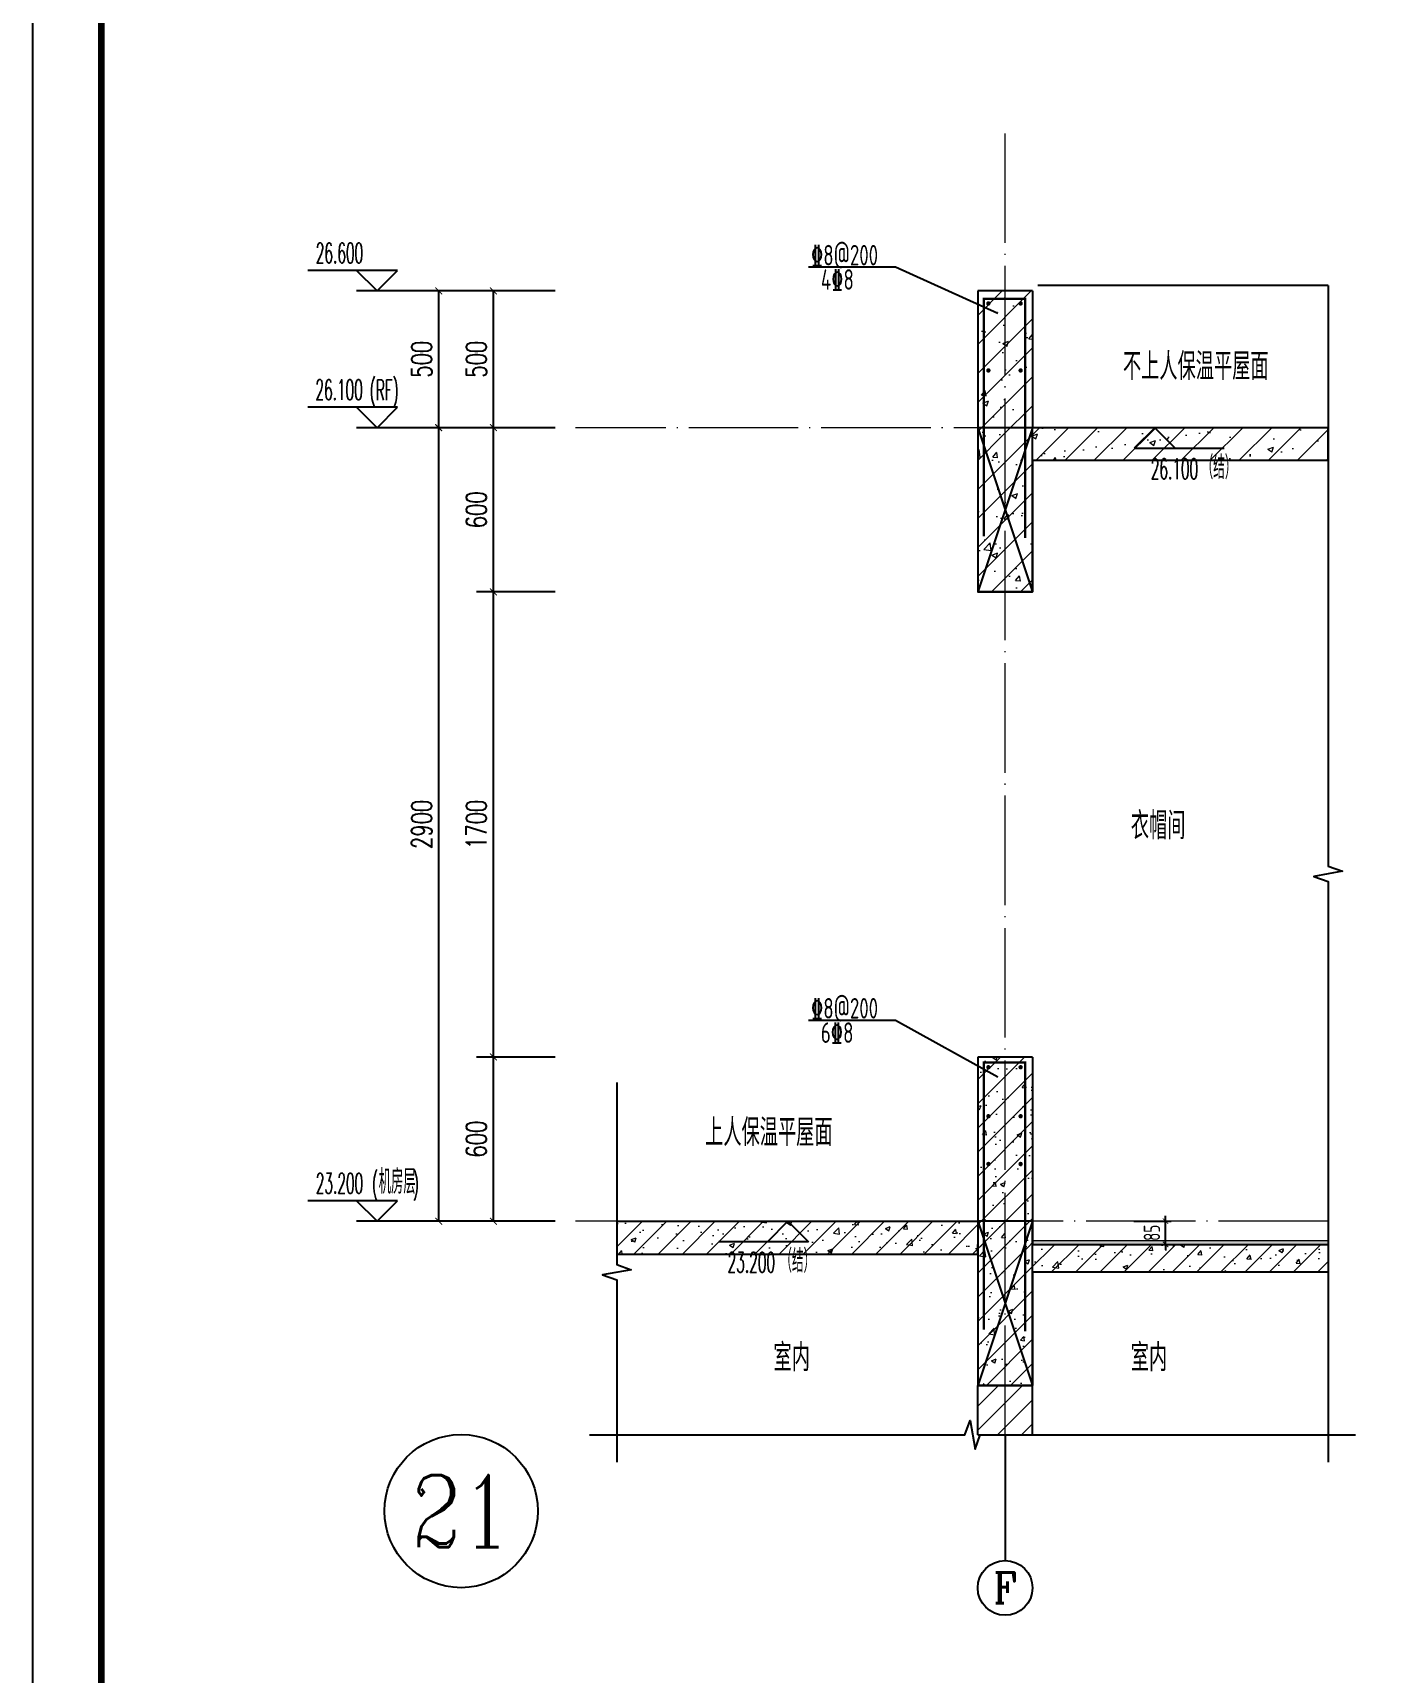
# Model space of a CAD drawing. Extents: x -1307975 to -76406, y -96289 to 379359.
# Drawn here: x -506278 to -501352, y 262180 to 268176 of the extents above; entities that cross this region are included whole.
import ezdxf
from ezdxf.enums import TextEntityAlignment as Align

# ---------------------------------------------------------------- set-up
doc = ezdxf.new("R2010")
doc.units = 0
doc.header["$LTSCALE"] = 1000
doc.linetypes.add('DOTE', pattern=[2.42, 2, -0.2, 0.02, -0.2])
doc.layers.get('0').update_dxf_attribs({"linetype": 'CONTINUOUS'})
doc.layers.get('DEFPOINTS').update_dxf_attribs({"linetype": 'CONTINUOUS'})
for name, color, linetype in [('A-AXIS_TEXT', 7, 'CONTINUOUS'), ('AXIS', 3, 'CONTINUOUS'), ('DIM', 2, 'CONTINUOUS'), ('DIM_ELEV', 3, 'CONTINUOUS'), ('DIM_SYMB', 3, 'CONTINUOUS'), ('PUB_DIM', 3, 'CONTINUOUS'), ('PUB_TEXT', 2, 'CONTINUOUS'), ('REIN', 6, 'CONTINUOUS'), ('S-大样-砼线', 7, 'CONTINUOUS'), ('S-引出线', 40, 'CONTINUOUS'), ('TEXT', 2, 'CONTINUOUS'), ('WALL', 5, 'CONTINUOUS'), ('立面-看线', 251, 'CONTINUOUS')]:
    doc.layers.add(name, color=color, linetype=linetype)
for name, color, linetype, lineweight in [('AXIS_TEXT', 7, 'CONTINUOUS', 20), ('DOTE', 19, 'DOTE', 9), ('PUB_HATCH', 8, 'CONTINUOUS', 9), ('图框', 9, 'CONTINUOUS', 18)]:
    doc.layers.add(name, color=color, linetype=linetype, lineweight=lineweight)
doc.layers.add('yichutu', color=7, linetype='CONTINUOUS', true_color=0xffffff)
doc.styles.add('_TCH_AXIS', font='COMPLEX', dxfattribs={"bigfont": 'GBCBIG'})
doc.styles.add('_TCH_DIM', font='SIMPLEX.shx', dxfattribs={"width": 0.7, "bigfont": 'GBCBIG.shx'})
doc.styles.add('_TCH_DIM_T3', font='SIMPLEX', dxfattribs={"width": 0.705882, "bigfont": 'GBCBIG'})
doc.styles.add('COMPLEX', font='COMPLEX')
doc.styles.add('TSSD_DIMENSION', font='Tssdeng.shx', dxfattribs={"width": 0.7, "bigfont": 'tssdchn.shx'})
doc.styles.add('TSSD_REIN', font='tssdeng.shx', dxfattribs={"width": 0.7, "height": 300, "bigfont": 'tssdchn.shx'})
doc.dimstyles.new('_TCH_ARCH&&25', dxfattribs={"dimtxt": 74.375, "dimasz": 25, "dimexe": 62.5, "dimexo": 75, "dimgap": 25, "dimtad": 1, "dimdec": 0, "dimzin": 0, "dimdsep": 46, "dimtxsty": '_TCH_DIM_T3', "dimblk": 'ARCHTICK', "dimcen": 0.09, "dimclrt": 7, "dimazin": 0, "dimtfac": 1, "dimtdec": 0, "dimtix": 1, "dimtmove": 2, "dimatfit": 3, "dimldrblk": 'ARCHTICK', "dimfxl": 1, "dimtolj": 1, "dimtzin": 0, "dimarcsym": 0})
doc.dimstyles.new('TSSD_20_20', dxfattribs={"dimtxt": 60, "dimasz": 20, "dimexe": 20, "dimexo": 50, "dimgap": 20, "dimtad": 1, "dimdec": 0, "dimzin": 0, "dimdsep": 46, "dimtxsty": 'TSSD_DIMENSION', "dimblk": 'ARCHTICK', "dimblk1": 'ARCHTICK', "dimblk2": 'ARCHTICK', "dimcen": 0, "dimdle": 20, "dimclrt": 7, "dimadec": 0, "dimazin": 0, "dimtfac": 1, "dimtdec": 0, "dimtix": 1, "dimtmove": 2, "dimatfit": 3, "dimfxl": 1, "dimtolj": 1, "dimtzin": 0, "dimarcsym": 0})
pattern_1 = [(45, (-1182008.505, 426623.756), (-44.194174, 44.194174), []), (50, (-1182008.5, 426623.76), (179.315046, -15.688034), [18.75, -206.25]), (355, (-1182008.5, 426623.76), (-34.687833, 188.048033), [15, -165]), (100.4514, (-1181993.56, 426622.45), (144.627345, 172.359886), [15.935047, -175.28553]), (46.1842, (-1182008.5, 426673.76), (266.81026, -41.379754), [28.125, -309.375]), (96.6356, (-1181986.27, 426670.3), (233.66568, 243.52947), [23.90257, -262.92825]), (351.1842, (-1182008.5, 426673.76), (233.66549, 243.52965), [22.5, -247.5]), (21, (-1181983.5, 426661.26), (149.226763, -100.654723), [18.75, -206.25]), (326, (-1181983.5, 426661.26), (60.828833, 181.28751), [15, -165]), (71.4514, (-1181971.07, 426652.87), (210.055657, 80.632624), [15.935047, -175.28553]), (37.5, (-1182008.505, 426623.756), (3.039964, 83.2234635), [0, -163, 0, -167.5, 0, -165.625]), (7.5, (-1182008.505, 426623.76), (65.767384, 98.602928), [0, -95.5, 0, -159.25, 0, -63.125]), (327.5, (-1182064.255, 426623.756), (133.455609, -5.638718), [0, -62.5, 0, -195, 0, -258.75]), (317.5, (-1182089.25, 426623.76), (145.796542, 25.026246), [0, -81.25, 0, -129.5, 0, -183.75])]
pattern_2 = [(45, (-1182008.505, 426623.76), (-53.0330086, 53.0330086), []), (50, (-1182008.5, 426623.76), (215.178055, -18.82564), [22.5, -247.5]), (355, (-1182008.5, 426623.76), (-41.6254, 225.65764), [18, -198]), (100.4514, (-1181990.57, 426622.19), (173.552815, 206.83186), [19.12206, -210.342634]), (46.1842, (-1182008.5, 426683.76), (320.17231, -49.6557), [33.75, -371.25]), (96.6356, (-1181981.82, 426679.62), (280.39881, 292.23536), [28.68309, -315.5139]), (351.1842, (-1182008.5, 426683.76), (280.39858, 292.23558), [27, -297]), (21, (-1181978.5, 426668.76), (179.072116, -120.785667), [22.5, -247.5]), (326, (-1181978.5, 426668.76), (72.9946, 217.545014), [18, -198]), (71.4514, (-1181963.58, 426658.7), (252.06679, 96.75915), [19.12206, -210.342634]), (37.5, (-1182008.505, 426623.76), (3.647957, 99.868156), [0, -195.6, 0, -201, 0, -198.75]), (7.5, (-1182008.5, 426623.76), (78.920861, 118.323514), [0, -114.6, 0, -191.1, 0, -75.75]), (327.5, (-1182075.405, 426623.76), (160.146731, -6.7664615), [0, -75, 0, -234, 0, -310.5]), (317.5, (-1182105.4, 426623.76), (174.95585, 30.031495), [0, -97.5, 0, -155.4, 0, -220.5])]

# ---------------------------------------------------------------- blocks, each defined once
blk = doc.blocks.new('GFDDDDRG')
at = {"layer": '图框'}
blk.add_lwpolyline([(923310, -107437), (923310, -159999), (893610, -159999), (893610, -107437)], close=True, dxfattribs=at)
blk.add_lwpolyline([(923310, -107437), (923310, -159999), (893610, -159999), (893610, -107437)], close=True, dxfattribs=at)
at = {"layer": '图框', "const_width": 50}
blk.add_lwpolyline([(894110, -159499), (922810, -159499), (922810, -108687), (894110, -108687)], close=True, dxfattribs=at)
blk = doc.blocks.new('yct-1051-594-26275-14850-25-1002.0')
at = {"layer": 'yichutu', "color": 7, "true_color": 0xffffff}
blk.add_lwpolyline([(0, 0), (0, 14850), (26275, 14850), (26275, 0)], close=True, dxfattribs=at)
blk = doc.blocks.new('_ArchTick')
at = {"color": 0, "linetype": 'ByBlock', "const_width": 0.15}
blk.add_lwpolyline([(-0.5, -0.5), (0.5, 0.5)], dxfattribs=at)
blk = doc.blocks.new('*D2372')
at = {"layer": 'DEFPOINTS', "color": 0, "transparency": 16777216}
for p in [(-502305.4, 263832.3), (-502139.4, 263832.3), (-502305.4, 263747.3)]:
    blk.add_point(p, dxfattribs=at)
at = {"layer": 'DIM', "color": 0, "lineweight": -2, "transparency": 16777216}
for p, q in [((-502139.4, 263832.3), (-502139.4, 263852.3)), ((-502255.4, 263832.3), (-502119.4, 263832.3)), ((-502139.4, 263747.3), (-502139.4, 263832.3)), ((-502255.4, 263747.3), (-502119.4, 263747.3)), ((-502139.4, 263747.3), (-502139.4, 263727.3))]:
    blk.add_line(p, q, dxfattribs=at)
at = {"layer": 'DIM', "color": 0, "lineweight": -2, "transparency": 16777216, "xscale": 20, "yscale": 20, "zscale": 20}
for p, rotation in [((-502139.4, 263832.3), 270), ((-502139.4, 263747.3), 90)]:
    blk.add_blockref('_ArchTick', p, dxfattribs=dict(at, rotation=rotation))
at = {"layer": 'DIM', "color": 7, "transparency": 16777216, "insert": (-502189.4, 263789.8), "char_height": 60, "attachment_point": 5, "rotation": 90, "style": 'TSSD_DIMENSION'}
blk.add_mtext('\\A1;85', dxfattribs=at)
blk = doc.blocks.new('*D2373')
at = {"layer": 'DEFPOINTS', "color": 0, "transparency": 16777216}
for p in [(-504595, 264432.3), (-504295, 264432.3), (-504295, 263832.3)]:
    blk.add_point(p, dxfattribs=at)
at = {"layer": 'PUB_DIM', "color": 0, "lineweight": -2, "transparency": 16777216}
for p, q in [((-504370, 264432.3), (-504657.5, 264432.3)), ((-504595, 263832.3), (-504595, 264432.3)), ((-504370, 263832.3), (-504657.5, 263832.3))]:
    blk.add_line(p, q, dxfattribs=at)
at = {"layer": 'PUB_DIM', "color": 0, "lineweight": -2, "transparency": 16777216, "xscale": 25, "yscale": 25, "zscale": 25}
for p, rotation in [((-504595, 264432.3), 90), ((-504595, 263832.3), 270)]:
    blk.add_blockref('_ArchTick', p, dxfattribs=dict(at, rotation=rotation))
at = {"layer": 'PUB_DIM', "color": 7, "transparency": 16777216, "insert": (-504657.2, 264132.3), "char_height": 74.38, "attachment_point": 5, "rotation": 90, "style": '_TCH_DIM_T3'}
blk.add_mtext('\\A1;600', dxfattribs=at)
blk = doc.blocks.new('*D2374')
at = {"layer": 'DEFPOINTS', "color": 0, "transparency": 16777216}
for p in [(-504595, 266132.3), (-504295, 266132.3), (-504295, 264432.3)]:
    blk.add_point(p, dxfattribs=at)
at = {"layer": 'PUB_DIM', "color": 0, "lineweight": -2, "transparency": 16777216}
for p, q in [((-504370, 266132.3), (-504657.5, 266132.3)), ((-504595, 264432.3), (-504595, 266132.3)), ((-504370, 264432.3), (-504657.5, 264432.3))]:
    blk.add_line(p, q, dxfattribs=at)
at = {"layer": 'PUB_DIM', "color": 0, "lineweight": -2, "transparency": 16777216, "xscale": 25, "yscale": 25, "zscale": 25}
for p, rotation in [((-504595, 266132.3), 90), ((-504595, 264432.3), 270)]:
    blk.add_blockref('_ArchTick', p, dxfattribs=dict(at, rotation=rotation))
at = {"layer": 'PUB_DIM', "color": 7, "transparency": 16777216, "insert": (-504657.2, 265282.3), "char_height": 74.38, "attachment_point": 5, "rotation": 90, "style": '_TCH_DIM_T3'}
blk.add_mtext('\\A1;1700', dxfattribs=at)
blk = doc.blocks.new('*D2375')
at = {"layer": 'DEFPOINTS', "color": 0, "transparency": 16777216}
for p in [(-504595, 266732.3), (-504295, 266732.3), (-504295, 266132.3)]:
    blk.add_point(p, dxfattribs=at)
at = {"layer": 'PUB_DIM', "color": 0, "lineweight": -2, "transparency": 16777216}
for p, q in [((-504370, 266732.3), (-504657.5, 266732.3)), ((-504595, 266132.3), (-504595, 266732.3)), ((-504370, 266132.3), (-504657.5, 266132.3))]:
    blk.add_line(p, q, dxfattribs=at)
at = {"layer": 'PUB_DIM', "color": 0, "lineweight": -2, "transparency": 16777216, "xscale": 25, "yscale": 25, "zscale": 25}
for p, rotation in [((-504595, 266732.3), 90), ((-504595, 266132.3), 270)]:
    blk.add_blockref('_ArchTick', p, dxfattribs=dict(at, rotation=rotation))
at = {"layer": 'PUB_DIM', "color": 7, "transparency": 16777216, "insert": (-504657.2, 266432.3), "char_height": 74.38, "attachment_point": 5, "rotation": 90, "style": '_TCH_DIM_T3'}
blk.add_mtext('\\A1;600', dxfattribs=at)
blk = doc.blocks.new('*D2376')
at = {"layer": 'DEFPOINTS', "color": 0, "transparency": 16777216}
for p in [(-504595, 267232.3), (-504295, 267232.3), (-504295, 266732.3)]:
    blk.add_point(p, dxfattribs=at)
at = {"layer": 'PUB_DIM', "color": 0, "lineweight": -2, "transparency": 16777216}
for p, q in [((-504370, 267232.3), (-504657.5, 267232.3)), ((-504595, 266732.3), (-504595, 267232.3)), ((-504370, 266732.3), (-504657.5, 266732.3))]:
    blk.add_line(p, q, dxfattribs=at)
at = {"layer": 'PUB_DIM', "color": 0, "lineweight": -2, "transparency": 16777216, "xscale": 25, "yscale": 25, "zscale": 25}
for p, rotation in [((-504595, 267232.3), 90), ((-504595, 266732.3), 270)]:
    blk.add_blockref('_ArchTick', p, dxfattribs=dict(at, rotation=rotation))
at = {"layer": 'PUB_DIM', "color": 7, "transparency": 16777216, "insert": (-504657.2, 266982.3), "char_height": 74.38, "attachment_point": 5, "rotation": 90, "style": '_TCH_DIM_T3'}
blk.add_mtext('\\A1;500', dxfattribs=at)
blk = doc.blocks.new('*D2377')
at = {"layer": 'DEFPOINTS', "color": 0, "transparency": 16777216}
for p in [(-504795, 266732.3), (-504295, 266732.3), (-504295, 263832.3)]:
    blk.add_point(p, dxfattribs=at)
at = {"layer": 'PUB_DIM', "color": 0, "lineweight": -2, "transparency": 16777216}
for p, q in [((-504370, 266732.3), (-504857.5, 266732.3)), ((-504795, 263832.3), (-504795, 266732.3)), ((-504370, 263832.3), (-504857.5, 263832.3))]:
    blk.add_line(p, q, dxfattribs=at)
at = {"layer": 'PUB_DIM', "color": 0, "lineweight": -2, "transparency": 16777216, "xscale": 25, "yscale": 25, "zscale": 25}
for p, rotation in [((-504795, 266732.3), 90), ((-504795, 263832.3), 270)]:
    blk.add_blockref('_ArchTick', p, dxfattribs=dict(at, rotation=rotation))
at = {"layer": 'PUB_DIM', "color": 7, "transparency": 16777216, "insert": (-504857.2, 265282.3), "char_height": 74.38, "attachment_point": 5, "rotation": 90, "style": '_TCH_DIM_T3'}
blk.add_mtext('\\A1;2900', dxfattribs=at)
blk = doc.blocks.new('*D2378')
at = {"layer": 'DEFPOINTS', "color": 0, "transparency": 16777216}
for p in [(-504795, 267232.3), (-504295, 267232.3), (-504295, 266732.3)]:
    blk.add_point(p, dxfattribs=at)
at = {"layer": 'PUB_DIM', "color": 0, "lineweight": -2, "transparency": 16777216}
for p, q in [((-504370, 267232.3), (-504857.5, 267232.3)), ((-504795, 266732.3), (-504795, 267232.3)), ((-504370, 266732.3), (-504857.5, 266732.3))]:
    blk.add_line(p, q, dxfattribs=at)
at = {"layer": 'PUB_DIM', "color": 0, "lineweight": -2, "transparency": 16777216, "xscale": 25, "yscale": 25, "zscale": 25}
for p, rotation in [((-504795, 267232.3), 90), ((-504795, 266732.3), 270)]:
    blk.add_blockref('_ArchTick', p, dxfattribs=dict(at, rotation=rotation))
at = {"layer": 'PUB_DIM', "color": 7, "transparency": 16777216, "insert": (-504857.2, 266982.3), "char_height": 74.38, "attachment_point": 5, "rotation": 90, "style": '_TCH_DIM_T3'}
blk.add_mtext('\\A1;500', dxfattribs=at)
blk = doc.blocks.new('_AXISO')
blk.add_circle((0, 0), 0.5)
at = {"layer": 'A-AXIS_TEXT', "style": 'COMPLEX', "width": 1.041667}
blk.add_attdef('A', text='', height=0.56, dxfattribs=at).set_placement((-0.25, -0.28), (0.25, -0.28), align=Align.FIT)

msp = doc.modelspace()

# ---------------------------------------------------------------- hatches: boundary and pattern name
at = {"layer": 'PUB_HATCH'}
h = msp.add_hatch(dxfattribs=at)
h.set_pattern_fill('钢筋混凝土', color=256, scale=30, style=0)
h.set_pattern_definition(pattern_2)
h.paths.add_polyline_path([(-502825.52, 267232.31), (-502825.52, 266732.31), (-502692.18, 266692.3), (-502625.52, 266732.3), (-502625.52, 267232.31)])
h = msp.add_hatch(dxfattribs=at)
h.set_pattern_fill('钢筋混凝土', color=256, scale=30, style=0)
h.set_pattern_definition(pattern_2)
h.paths.add_polyline_path([(-502692.18, 266692.3), (-502825.52, 266732.31), (-502825.52, 266132.31), (-502625.52, 266132.31), (-502625.52, 266612.3)])
h = msp.add_hatch(dxfattribs=at)
h.set_pattern_fill('钢筋混凝土', color=256, scale=30, style=0)
h.set_pattern_definition(pattern_2)
h.paths.add_polyline_path([(-501545.52, 266732.3), (-502625.52, 266732.3), (-502692.18, 266692.3), (-502625.52, 266612.3), (-501545.52, 266612.3)])
h = msp.add_hatch(dxfattribs=at)
h.set_pattern_fill('钢筋混凝土', color=256, scale=25, style=0)
h.set_pattern_definition(pattern_1)
h.paths.add_polyline_path([(-502825.52, 264432.31), (-502825.52, 263832.31), (-502758.85, 263792.31), (-502625.52, 263832.31), (-502625.52, 264432.31)])
h = msp.add_hatch(dxfattribs=at)
h.set_pattern_fill('钢筋混凝土', color=256, scale=25, style=0)
h.set_pattern_definition(pattern_1)
h.paths.add_polyline_path([(-504143.8, 263712.31), (-502825.52, 263712.31), (-502758.85, 263792.31), (-502825.52, 263832.31), (-504143.8, 263832.31)])
h = msp.add_hatch(dxfattribs=at)
h.set_pattern_fill('钢筋混凝土', color=256, scale=25, style=0)
h.set_pattern_definition(pattern_1)
h.paths.add_polyline_path([(-502758.85, 263792.31), (-502825.52, 263712.31), (-502825.52, 263747.31), (-502692.18, 263713.97), (-502625.52, 263747.31), (-502625.52, 263832.31)])
h = msp.add_hatch(dxfattribs=at)
h.set_pattern_fill('钢筋混凝土', color=256, scale=25, style=0)
h.set_pattern_definition(pattern_1)
h.paths.add_polyline_path([(-502692.18, 263713.97), (-502825.52, 263747.31), (-502825.52, 263232.31), (-502625.52, 263232.31), (-502625.52, 263647.31)])
h = msp.add_hatch(dxfattribs=at)
h.set_pattern_fill('钢筋混凝土', color=256, scale=25, style=0)
h.set_pattern_definition(pattern_1)
h.paths.add_polyline_path([(-502692.18, 263713.97), (-502625.52, 263647.31), (-501545.52, 263647.31), (-501545.52, 263747.31), (-502625.52, 263747.31)])
h = msp.add_hatch(dxfattribs=at)
h.set_pattern_fill('普通砖', color=256, scale=25, style=0)
h.set_pattern_definition([(45, (-1182008.505, 426668.634), (-44.1941915, 44.1941915), [])])
h.paths.add_polyline_path([(-502625.51, 263051.55), (-502625.51, 263232.31), (-502825.51, 263232.31), (-502825.51, 263051.55)])
at = {"layer": '立面-看线'}
h = msp.add_hatch(dxfattribs=at)
h.set_pattern_fill('HONEY', color=256, scale=7)
h.set_pattern_definition([(0, (-1303974.786, -121614.646), (16.66875, 9.623705), [11.1125, -22.225]), (120, (-1303974.786, -121614.646), (-16.66874801, 9.62370845), [11.1125, -22.225]), (60, (-1303974.786, -121614.646), (1.99e-06, 19.24741345), [-22.225, 11.1125])])
h.paths.add_polyline_path([(-501545.52, 263747.31), (-501545.52, 263762.31), (-502625.52, 263762.31), (-502625.52, 263747.31)])

# ---------------------------------------------------------------- linework, layer by layer
at = {"color": 251, "true_color": 0x636466}
msp.add_line((-501545.52, 267252.42), (-502605.52, 267252.31), dxfattribs=at)
at = {"layer": 'AXIS'}
msp.add_line((-502725.49, 263051.55), (-502725.49, 262592.15), dxfattribs=at)
at = {"layer": 'AXIS', "color": 6}
msp.add_circle((-504712.97, 262772.93), 280, dxfattribs=at)
at = {"layer": 'DIM_ELEV'}
for p, q in [((-504944.99, 267307.31), (-505272.99, 267307.31)), ((-505019.99, 267232.31), (-505094.99, 267307.31)), ((-505019.99, 267232.31), (-504944.99, 267307.31)), ((-504594.99, 267232.31), (-505094.99, 267232.31)), ((-504944.99, 266807.31), (-505272.99, 266807.31)), ((-505019.99, 266732.31), (-505094.99, 266807.31)), ((-505019.99, 266732.31), (-504944.99, 266807.31)), ((-504594.99, 266732.31), (-505094.99, 266732.31)), ((-504944.99, 263907.31), (-505272.99, 263907.31)), ((-505019.99, 263832.31), (-505094.99, 263907.31)), ((-505019.99, 263832.31), (-504944.99, 263907.31)), ((-504594.99, 263832.31), (-505094.99, 263832.31))]:
    msp.add_line(p, q, dxfattribs=at)
at = {"layer": 'DIM_ELEV', "color": 3}
for p, q in [((-502178.8, 266732.31), (-502253.8, 266657.31)), ((-502178.8, 266732.31), (-502103.8, 266657.31)), ((-502253.8, 266657.31), (-501925.8, 266657.31)), ((-503518.97, 263832.31), (-503593.97, 263757.31)), ((-503518.97, 263832.31), (-503443.97, 263757.31)), ((-503443.97, 263757.31), (-503771.97, 263757.31))]:
    msp.add_line(p, q, dxfattribs=at)
at = {"layer": 'DIM_SYMB'}
for points in [[(-501545.51, 267252.42), (-501545.52, 265130.11), (-501493.02, 265111), (-501598.02, 265092.48), (-501545.52, 265073.86), (-501545.52, 262951.55)], [(-504143.8, 264339.56), (-504143.8, 263673.68), (-504091.3, 263654.57), (-504196.3, 263636.06), (-504143.8, 263617.43), (-504143.8, 262951.55)], [(-504243.8, 263051.55), (-502872.78, 263051.55), (-502853.67, 263104.05), (-502835.16, 262999.05), (-502816.53, 263051.55), (-501445.52, 263051.55)]]:
    msp.add_lwpolyline(points, dxfattribs=at)
at = {"layer": 'DOTE', "color": 1, "linetype": 'DOTE', "ltscale": 0.2}
for p, q in [((-502725.52, 263051.55), (-502725.52, 267832.31)), ((-501545.52, 266732.31), (-504294.99, 266732.31)), ((-501545.52, 263832.31), (-504294.99, 263832.31))]:
    msp.add_line(p, q, dxfattribs=at)
at = {"layer": 'PUB_HATCH', "color": 215, "true_color": 0xa953a0}
msp.add_line((-502625.52, 263762.31), (-501545.52, 263762.31), dxfattribs=at)
at = {"layer": 'REIN', "const_width": 9}
for points in [[(-502803.32, 266335.36), (-502803.32, 267203.57), (-502652.22, 267203.57), (-502652.22, 266329.76)], [(-502803.32, 263435.37), (-502803.32, 264412.26), (-502652.22, 264412.26), (-502652.22, 263429.77)]]:
    msp.add_lwpolyline(points, dxfattribs=at)
at = {"layer": 'REIN', "const_width": 8}
for points in [[(-502790.59, 267186.29, 1), (-502782.59, 267186.29, 1)], [(-502672.86, 267186.29, 1), (-502664.86, 267186.29, 1)], [(-502790.59, 266941.41, 1), (-502782.59, 266941.41, 1)], [(-502672.86, 266941.41, 1), (-502664.86, 266941.41, 1)], [(-502790.59, 264394.99, 1), (-502782.59, 264394.99, 1)], [(-502672.86, 264394.99, 1), (-502664.86, 264394.99, 1)], [(-502790.59, 264215.84, 1), (-502782.59, 264215.84, 1)], [(-502672.86, 264215.84, 1), (-502664.86, 264215.84, 1)], [(-502790.59, 264041.42, 1), (-502782.59, 264041.42, 1)], [(-502672.86, 264041.42, 1), (-502664.86, 264041.42, 1)]]:
    msp.add_lwpolyline(points, format="xyb", close=True, dxfattribs=at)
at = {"layer": 'S-大样-砼线'}
for p, q in [((-502825.52, 266732.3), (-502625.52, 266132.31)), ((-502625.52, 266732.3), (-502825.52, 266132.31)), ((-502825.52, 263832.31), (-502625.51, 263232.31)), ((-502625.51, 263832.31), (-502825.51, 263232.31))]:
    msp.add_line(p, q, dxfattribs=at)
for points in [[(-502625.52, 266732.3), (-502825.52, 266732.3), (-502825.52, 266132.31), (-502625.52, 266132.31)], [(-502625.52, 263832.31), (-502825.52, 263832.31), (-502825.51, 263232.31), (-502625.51, 263232.31)]]:
    msp.add_lwpolyline(points, close=True, dxfattribs=at)
at = {"layer": 'S-引出线'}
for points in [[(-502752.58, 267150.2), (-503125.88, 267318.52), (-503444.3, 267318.52)], [(-502752.57, 264358.9), (-503125.87, 264566.01), (-503444.3, 264566.01)]]:
    msp.add_lwpolyline(points, dxfattribs=at)
at = {"layer": 'WALL'}
for p, q in [((-502825.52, 267232.31), (-502825.52, 266732.31)), ((-502625.52, 267232.31), (-502825.52, 267232.31)), ((-502625.52, 267232.31), (-502625.52, 266732.3)), ((-502825.52, 266732.31), (-502825.52, 266132.31)), ((-501545.52, 266732.3), (-502625.52, 266732.3)), ((-501545.52, 266612.3), (-501545.52, 266732.3)), ((-501545.52, 266612.3), (-502625.52, 266612.3)), ((-502625.52, 266612.3), (-502625.52, 266132.31)), ((-502625.52, 266132.31), (-502825.52, 266132.31)), ((-502825.52, 264432.31), (-502825.52, 263832.31)), ((-502625.52, 264432.31), (-502825.52, 264432.31)), ((-502625.52, 264432.31), (-502625.52, 263832.31)), ((-504143.8, 263832.31), (-502825.52, 263832.31)), ((-504143.8, 263832.31), (-504143.8, 263712.31)), ((-502625.52, 263832.31), (-502625.52, 263747.31)), ((-502825.52, 263712.31), (-502825.52, 263747.31)), ((-502825.52, 263747.31), (-502825.52, 263232.31)), ((-502625.52, 263747.31), (-501545.52, 263747.31)), ((-501545.52, 263747.31), (-501545.52, 263647.31)), ((-504143.8, 263712.31), (-502825.52, 263712.31)), ((-502625.52, 263647.31), (-501545.52, 263647.31)), ((-502625.52, 263647.31), (-502625.52, 263232.31)), ((-502625.52, 263232.31), (-502825.52, 263232.31)), ((-502825.51, 263051.55), (-502825.51, 263232.31)), ((-502625.51, 263051.55), (-502625.51, 263232.31)), ((-502825.51, 263051.55), (-502625.51, 263051.55))]:
    msp.add_line(p, q, dxfattribs=at)

# ---------------------------------------------------------------- block references
at = {"xscale": 0.5, "yscale": 0.5, "zscale": 0.5}
msp.add_blockref('GFDDDDRG', (-953082.89, 332907.23), dxfattribs=at)
at = {"layer": 'AXIS'}
ref = msp.add_blockref('_AXISO', (-502725.49, 262492.15), dxfattribs=dict(at, xscale=200, yscale=200, zscale=200))
ref.add_attrib('A', 'F', dxfattribs={"layer": 'AXIS_TEXT', "height": 111.36, "style": '_TCH_AXIS'}).set_placement((-502767.92, 262436.47), (-502683.07, 262436.47), align=Align.FIT)
at = {"layer": 'yichutu', "rotation": 270}
msp.add_blockref('yct-1051-594-26275-14850-25-1002.0', (-506278, 279188.75), dxfattribs=at)

# ---------------------------------------------------------------- texts
at = {"layer": 'AXIS_TEXT', "color": 6, "style": '_TCH_AXIS'}
msp.add_text('21', height=262.756, dxfattribs=at).set_placement((-504894.4, 262641.56), (-504531.54, 262641.56), align=Align.FIT)
at = {"layer": 'DIM_ELEV', "color": 7, "style": '_TCH_DIM'}
for s, height, width, p in [('26.100', 74.375, 0.494118, (-502193.35, 266544.78)), ('（结）', 84.397, 0.7, (-502007.85, 266544.78)), ('（结）', 84.397, 0.7, (-503546.92, 263644.78)), ('23.200', 74.375, 0.494118, (-503739.42, 263644.78))]:
    msp.add_text(s, height=height, dxfattribs=dict(at, width=width)).set_placement(p)
at = {"layer": 'PUB_TEXT'}
for s, height, style, width, p in [('26.600', 74.375, '_TCH_DIM', 0.494118, (-505244.09, 267333.56)), ('不上人保温平屋面', 100, 'TSSD_REIN', 0.7, (-502295.04, 266906.65)), ('26.100', 74.375, '_TCH_DIM', 0.494118, (-505245.49, 266833.56)), ('(RF)', 74.375, '_TCH_DIM', 0.494118, (-505046.74, 266832.33)), ('衣帽间', 100, 'TSSD_REIN', 0.7, (-502266.27, 265227.93)), ('上人保温平屋面', 100, 'TSSD_REIN', 0.7, (-503821.61, 264106.65)), ('机房层', 89.362, '_TCH_DIM', 0.7, (-505014.19, 263932.33)), ('23.200', 74.375, '_TCH_DIM', 0.494118, (-505244.09, 263933.56)), ('(', 74.38, '_TCH_DIM', 0.494118, (-505038.69, 263932.33)), (')', 74.38, '_TCH_DIM', 0.494118, (-504889.09, 263932.33)), ('室内', 100, 'TSSD_REIN', 0.7, (-503571.65, 263284.32)), ('室内', 100, 'TSSD_REIN', 0.7, (-502266.27, 263284.32))]:
    msp.add_text(s, height=height, dxfattribs=dict(at, style=style, width=width)).set_placement(p)
at = {"layer": 'TEXT', "style": 'TSSD_REIN', "width": 0.7}
for s, p in [('%%1328@200', (-503434.81, 267325.41)), ('4%%1328', (-503398.72, 267236.39)), ('%%1328@200', (-503434.81, 264572.9))]:
    msp.add_text(s, height=75, rotation=0, dxfattribs=at).set_placement(p)
at = {"layer": 'TEXT', "color": 1, "style": 'TSSD_REIN', "width": 0.7}
msp.add_text('6%%1328', height=75, rotation=0, dxfattribs=at).set_placement((-503398.71, 264483.88))

# ---------------------------------------------------------------- dimensions: what is measured, and where the dimension line sits
at = {"layer": 'DIM'}
dim = msp.add_aligned_dim(p1=(-502305.37, 263747.28), p2=(-502305.37, 263832.28), distance=-165.96, dimstyle='TSSD_20_20', dxfattribs=at)
dim.commit()
dim.dimension.update_dxf_attribs({"geometry": '*D2372', "text_midpoint": (-502189.41, 263789.78)})
at = {"layer": 'PUB_DIM'}
for p1, p2, distance, picture, middle in [((-504294.99, 266732.31), (-504294.99, 267232.31), 500, '*D2378', (-504857.18, 266982.31)), ((-504294.99, 266732.31), (-504294.99, 267232.31), 300, '*D2376', (-504657.18, 266982.31)), ((-504294.99, 263832.31), (-504294.99, 266732.31), 500, '*D2377', (-504857.18, 265282.31)), ((-504294.99, 266132.31), (-504294.99, 266732.31), 300, '*D2375', (-504657.18, 266432.31)), ((-504294.99, 264432.31), (-504294.99, 266132.31), 300, '*D2374', (-504657.18, 265282.31)), ((-504294.99, 263832.31), (-504294.99, 264432.31), 300, '*D2373', (-504657.18, 264132.31))]:
    dim = msp.add_aligned_dim(p1=p1, p2=p2, distance=distance, dimstyle='_TCH_ARCH&&25', dxfattribs=at)
    dim.commit()
    dim.dimension.update_dxf_attribs({"geometry": picture, "text_midpoint": middle})

doc.saveas('drawing.dxf')
